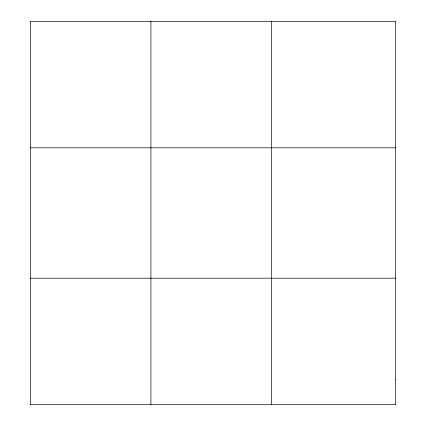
<?xml version="1.0" encoding="UTF-8"?>
<svg xmlns="http://www.w3.org/2000/svg" width="426" height="426" viewBox="0 0 426 426"><rect width="100%" height="100%" fill="white"/><g stroke="black" fill="none" stroke-linecap="round" stroke-linejoin="round"><path stroke-width="0.64" d="M150.9 21.3L150.9 404.7M271.447 21.3L271.447 404.7M30.347 147.822L395.653 147.822M30.347 278.178L395.653 278.178M395.653 379.396L395.653 404.7L30.347 404.7L30.347 21.3L395.653 21.3L395.653 379.396"/></g></svg>
